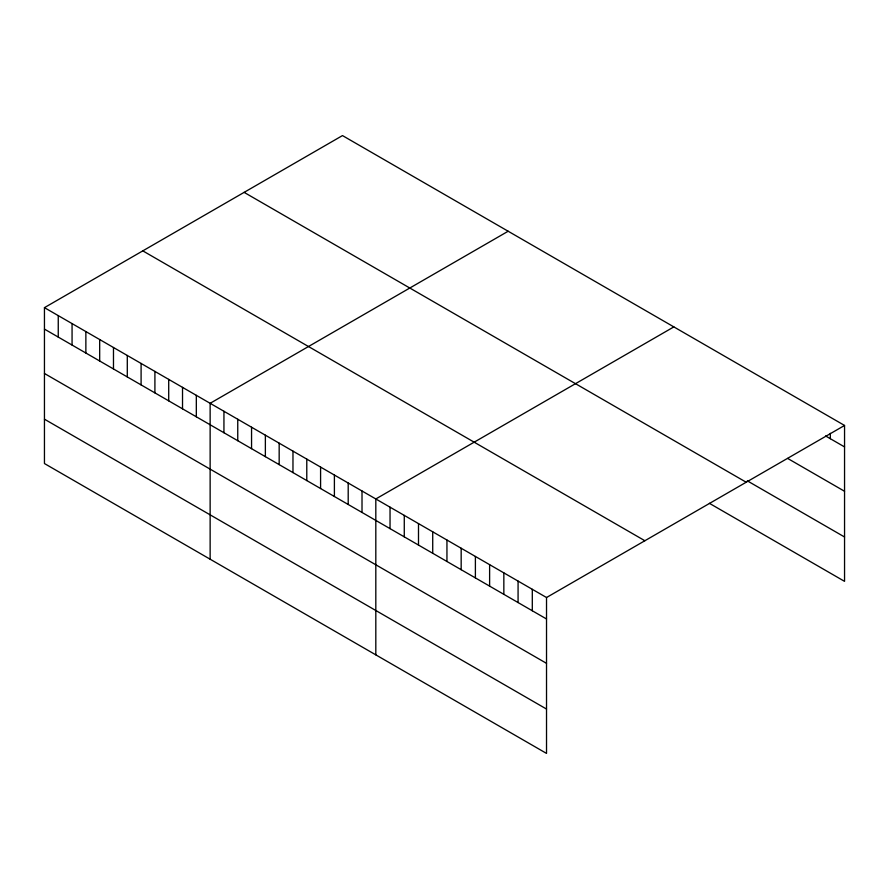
<?xml version="1.0" encoding="UTF-8"?>
<svg xmlns="http://www.w3.org/2000/svg" width="889" height="889" viewBox="0 0 889 889"><rect width="100%" height="100%" fill="white"/><g stroke="black" fill="none" stroke-linecap="round" stroke-linejoin="round"><path stroke-width="1.33" d="M44.45 307.65L546.524 597.519L546.524 753.416L44.45 463.547L44.45 307.65L342.476 135.584L844.55 425.453L844.55 581.35L709.411 503.33M508.164 231.24L210.137 403.306L210.137 559.203M673.851 326.896L375.814 498.962L375.814 654.86M546.524 597.519L844.55 425.453M825.581 435.966L844.55 446.911M787.654 458.424L844.55 491.273M747.338 480.86L844.55 536.989M244.131 192.368L746.204 482.238M142.796 250.865L644.869 540.734M44.45 329.108L546.524 618.977M44.45 373.48L546.524 663.338M44.45 419.186L546.524 709.055M830.326 433.332L830.326 438.699M532.3 589.307L532.3 610.765M518.076 581.095L518.076 602.553M503.841 572.883L503.841 594.341M489.617 564.671L489.617 586.129M475.393 556.458L475.393 577.917M461.169 548.246L461.169 569.705M446.945 540.034L446.945 561.492M432.721 531.811L432.721 553.28M418.497 523.599L418.497 545.068M404.273 515.387L404.273 536.845M390.038 507.175L390.038 528.633M362.012 490.995L362.012 512.453M348.199 483.016L348.199 504.485M334.397 475.048L334.397 496.507M320.585 467.081L320.585 488.539M306.783 459.102L306.783 480.571M292.97 451.134L292.97 472.592M279.168 443.167L279.168 464.625M265.367 435.188L265.367 456.657M251.554 427.22L251.554 448.678M237.752 419.252L237.752 440.711M223.939 411.274L223.939 432.743M196.325 395.338L196.325 416.797M182.523 387.36L182.523 408.829M168.71 379.392L168.71 400.85M154.908 371.424L154.908 392.882M141.095 363.445L141.095 384.915M127.294 355.478L127.294 376.936M113.481 347.51L113.481 368.968M99.679 339.531L99.679 361.001M85.866 331.564L85.866 353.022M72.065 323.596L72.065 345.054M58.252 315.617L58.252 337.087"/></g></svg>
